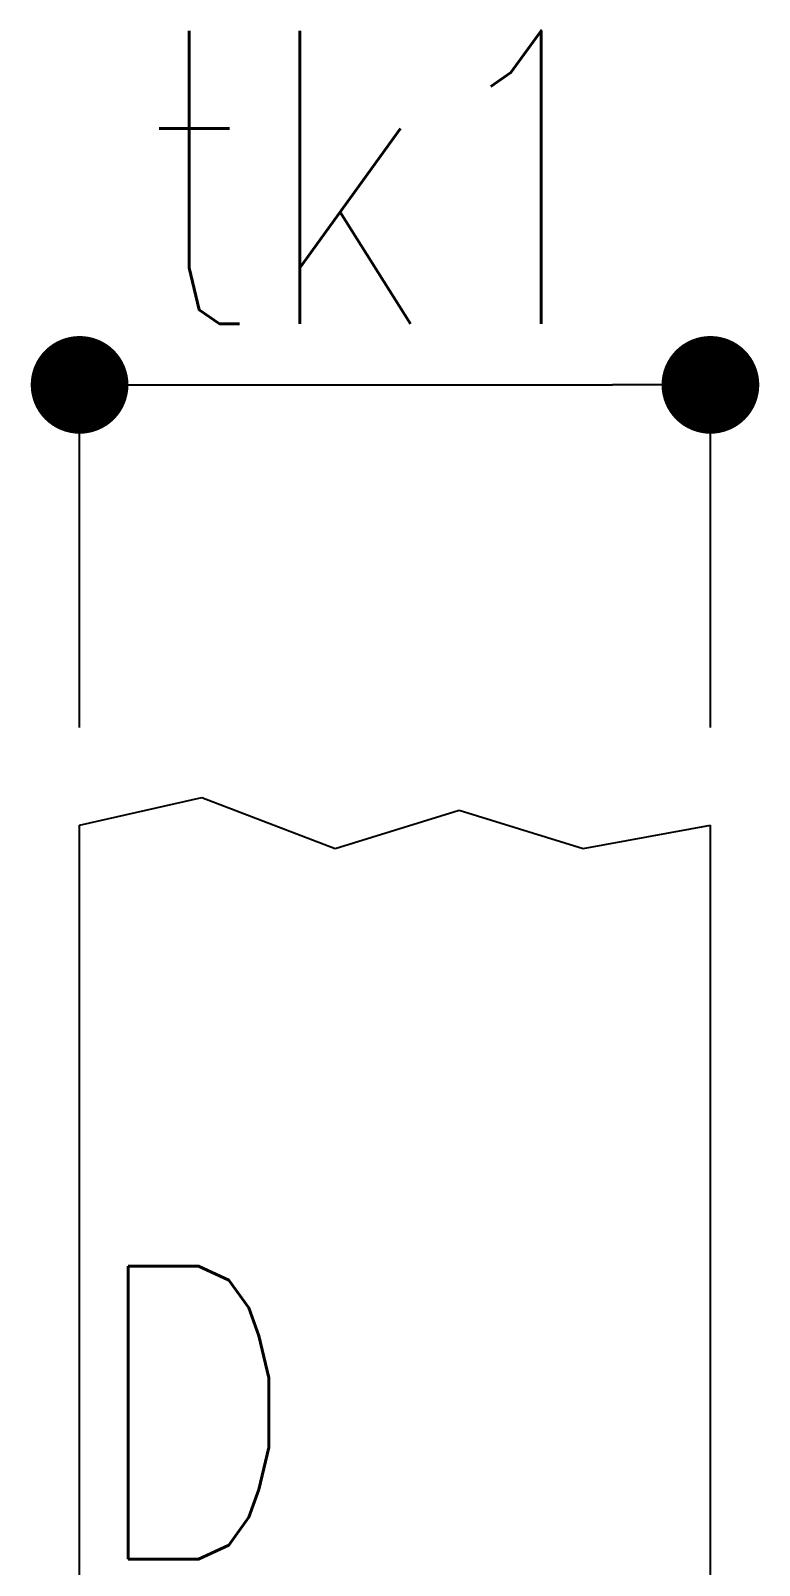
# Model space of a CAD drawing. Header units: millimetres. Extents: x -11384 to 29624, y 0 to 17788.
# Drawn here: x -4994 to -4934.3, y 5837.9 to 5963.6 of the extents above; entities that cross this region are included whole.
import ezdxf

# ---------------------------------------------------------------- set-up
doc = ezdxf.new("R2010")
doc.units = ezdxf.units.MM
doc.header["$LTSCALE"] = 5
doc.layers.get('0').update_dxf_attribs({"color": 255})
doc.layers.add('寸法', color=4, linetype='Continuous')
doc.layers.add('金物', color=142, linetype='Continuous')
doc.styles.add('04setumei', font='simplex.shx', dxfattribs={"width": 0.7, "height": 2.5, "bigfont": 'extfont2.shx'})

# ---------------------------------------------------------------- blocks, each defined once
blk = doc.blocks.new('_Dot')
at = {"color": 0, "linetype": 'ByBlock', "lineweight": -2}
blk.add_line((-0.5, 0), (-1, 0), dxfattribs=at)
at = {"color": 0, "linetype": 'ByBlock', "const_width": 0.5}
blk.add_lwpolyline([(-0.25, 0, 1), (0.25, 0, 1)], format="xyb", close=True, dxfattribs=at)

msp = doc.modelspace()

# ---------------------------------------------------------------- linework, layer by layer
at = {"layer": '寸法'}
for p, q in [((-4989.967, 5906.552), (-4989.967, 5934.603)), ((-4981.967, 5934.603), (-4946.34, 5934.603)), ((-4938.34, 5906.552), (-4938.34, 5934.603))]:
    msp.add_line(p, q, dxfattribs=at)
at = {"layer": '金物'}
for p, q in [((-4989.967, 5898.552), (-4979.975, 5900.808)), ((-4979.975, 5900.808), (-4969.043, 5896.643)), ((-4969.043, 5896.643), (-4958.892, 5899.767)), ((-4958.892, 5899.767), (-4948.742, 5896.643)), ((-4989.967, 5793.715), (-4989.967, 5898.552)), ((-4948.742, 5896.643), (-4938.34, 5898.552)), ((-4938.34, 5793.715), (-4938.34, 5898.552))]:
    msp.add_line(p, q, dxfattribs=at)

# ---------------------------------------------------------------- block references
at = {"layer": '寸法', "xscale": 8, "yscale": 8, "zscale": 8, "rotation": 180}
msp.add_blockref('_Dot', (-4989.967, 5934.603), dxfattribs=at)
at = {"layer": '寸法', "xscale": 8, "yscale": 8, "zscale": 8}
msp.add_blockref('_Dot', (-4938.34, 5934.603), dxfattribs=at)

# ---------------------------------------------------------------- texts
at = {"layer": '寸法', "style": '04setumei', "width": 0.8}
for s, p in [('tk1', (-4985.108, 5939.603)), ('D', (-4989.281, 5838.45))]:
    msp.add_text(s, height=24, dxfattribs=at).set_placement(p)

doc.saveas('drawing.dxf')
